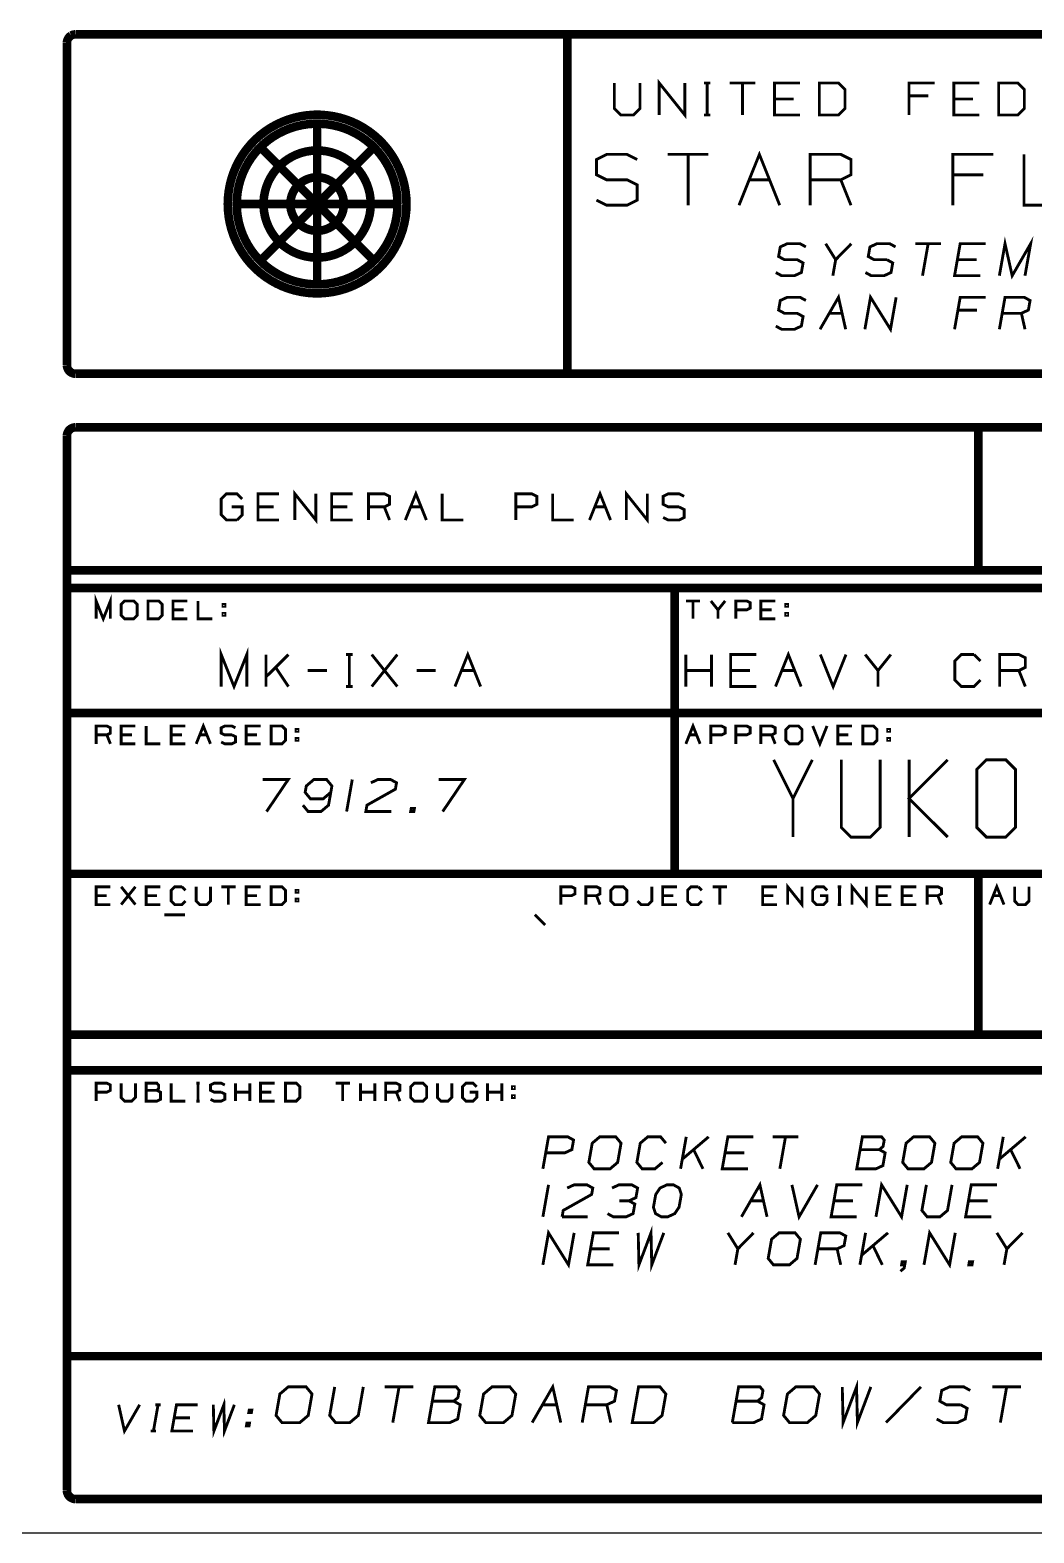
# Model space of a CAD drawing. Extents: x 0.8 to 42.3, y -0.1 to 32.5.
# Drawn here: x 33.92 to 38.38, y -0.08 to 6.6 of the extents above; entities that cross this region are included whole.
import ezdxf

# ---------------------------------------------------------------- set-up
doc = ezdxf.new("R2010")
doc.units = 0
doc.layers.get('0').update_dxf_attribs({"linetype": 'CONTINUOUS'})
for name, color, linetype in [('AELBLOCK', 7, 'CONTINUOUS'), ('FORMAT', 7, 'CONTINUOUS'), ('SHEET', 7, 'CONTINUOUS')]:
    doc.layers.add(name, color=color, linetype=linetype)

# ---------------------------------------------------------------- blocks, each defined once
blk = doc.blocks.new('TREKBLK')
at = {"layer": 'FORMAT'}
for points, const_width in [([(30.6575, 3.02299), (30.65536, 3.02149), (30.6535, 3.01964), (30.652, 3.0175), (30.6509, 3.01513), (30.65022, 3.0126), (30.64998, 3.01)], 0.015), ([(30.6575, 3.02299), (30.65986, 3.02409), (30.66238, 3.02477), (30.66498, 3.025)], 0.015), ([(33.82248, 3.025), (30.665, 3.025)], 0.015), ([(33.82248, 3.025), (30.665, 3.025)], 0.015), ([(31.525, 2.43125), (31.525, 3.025)], 0.015), ([(30.65, 2.44625), (30.65, 3.01)], 0.015), ([(30.65, 2.44625), (30.65, 3.01)], 0.015), ([(31.68564, 2.88399), (31.68564, 2.93999), (31.73044, 2.88399), (31.73044, 2.93999)], 0.005), ([(31.65204, 2.93999), (31.65204, 2.89519), (31.64084, 2.88399), (31.61844, 2.88399), (31.60724, 2.89519), (31.60724, 2.93999)], 0.005), ([(31.76404, 2.93999), (31.77524, 2.93999)], 0.005), ([(31.76964, 2.88399), (31.76964, 2.93999)], 0.005), ([(31.80884, 2.93999), (31.85364, 2.93999)], 0.005), ([(31.83124, 2.93999), (31.83124, 2.88399)], 0.005), ([(31.93204, 2.93999), (31.88724, 2.93999), (31.88724, 2.88399), (31.93204, 2.88399)], 0.005), ([(31.96564, 2.88399), (31.96564, 2.93999), (31.99924, 2.93999), (32.01044, 2.92879), (32.01044, 2.89519), (31.99924, 2.88399), (31.96564, 2.88399)], 0.005), ([(32.12244, 2.88399), (32.12244, 2.93999), (32.16724, 2.93999)], 0.005), ([(32.15604, 2.91759), (32.12244, 2.91759)], 0.005), ([(32.24564, 2.93999), (32.20084, 2.93999), (32.20084, 2.88399), (32.24564, 2.88399)], 0.005), ([(32.27924, 2.88399), (32.27924, 2.93999), (32.31284, 2.93999), (32.32404, 2.92879), (32.32404, 2.89519), (32.31284, 2.88399), (32.27924, 2.88399)], 0.005), ([(31.92084, 2.91199), (31.88724, 2.91199)], 0.005), ([(32.23444, 2.91199), (32.20084, 2.91199)], 0.005), ([(31.24374, 2.72812), (31.24332, 2.73953), (31.24208, 2.75087), (31.24002, 2.7621), (31.23712, 2.77314), (31.23344, 2.78394), (31.22896, 2.79444), (31.22374, 2.80459), (31.2178, 2.81434), (31.21116, 2.82362), (31.20386, 2.83239), (31.19594, 2.84061), (31.18744, 2.84822), (31.17842, 2.8552), (31.16888, 2.8615), (31.15894, 2.86708), (31.1486, 2.87193), (31.13794, 2.876), (31.12702, 2.87929), (31.11586, 2.88177), (31.10458, 2.88343), (31.0932, 2.88427), (31.0818, 2.88427), (31.0704, 2.88343), (31.05912, 2.88177), (31.04798, 2.87929), (31.03704, 2.876), (31.02638, 2.87192), (31.01604, 2.86708), (31.0061, 2.86149), (30.99658, 2.8552), (30.98754, 2.84822), (30.97904, 2.84061), (30.97112, 2.83239), (30.96382, 2.82362), (30.95718, 2.81433), (30.95124, 2.80459), (30.94602, 2.79444), (30.94154, 2.78394), (30.93788, 2.77314), (30.93498, 2.7621), (30.93292, 2.75087), (30.93166, 2.73953), (30.93124, 2.72812), (30.93166, 2.71672), (30.93292, 2.70537), (30.93498, 2.69415), (30.93788, 2.68311), (30.94154, 2.67231), (30.94602, 2.6618), (30.95124, 2.65165), (30.95718, 2.64191), (30.96382, 2.63263), (30.97112, 2.62386), (30.97904, 2.61564), (30.98754, 2.60802), (30.99658, 2.60105), (31.0061, 2.59475), (31.01604, 2.58917), (31.02638, 2.58432), (31.03704, 2.58025), (31.04798, 2.57696), (31.05912, 2.57448), (31.0704, 2.57281), (31.08178, 2.57198), (31.0932, 2.57198), (31.10458, 2.57281), (31.11586, 2.57448), (31.127, 2.57696), (31.13794, 2.58025), (31.1486, 2.58432), (31.15892, 2.58917), (31.16888, 2.59475), (31.1784, 2.60105), (31.18742, 2.60803), (31.19594, 2.61564), (31.20386, 2.62386), (31.21116, 2.63263), (31.2178, 2.64191), (31.22374, 2.65165), (31.22896, 2.6618), (31.23342, 2.67231), (31.23712, 2.68311), (31.24, 2.69415), (31.24208, 2.70537), (31.24332, 2.71672), (31.24374, 2.72812)], 0.015), ([(31.22812, 2.72812), (31.2277, 2.73889), (31.22646, 2.74959), (31.22442, 2.76016), (31.22156, 2.77055), (31.21792, 2.78069), (31.21352, 2.79052), (31.20836, 2.79998), (31.20252, 2.80903), (31.19598, 2.81759), (31.18882, 2.82564), (31.18106, 2.83311), (31.17274, 2.83996), (31.16394, 2.84616), (31.15466, 2.85166), (31.145, 2.85644), (31.13504, 2.86047), (31.12476, 2.86372), (31.11426, 2.86617), (31.10362, 2.86782), (31.09288, 2.86864), (31.08212, 2.86864), (31.07138, 2.86782), (31.06072, 2.86617), (31.05022, 2.86372), (31.03996, 2.86047), (31.02998, 2.85644), (31.02032, 2.85166), (31.01106, 2.84616), (31.00224, 2.83996), (30.99394, 2.83311), (30.98616, 2.82563), (30.979, 2.81759), (30.97248, 2.80902), (30.96662, 2.79998), (30.96148, 2.79052), (30.95706, 2.78069), (30.95342, 2.77055), (30.95056, 2.76016), (30.94852, 2.74959), (30.94728, 2.73889), (30.94688, 2.72812), (30.94728, 2.71736), (30.94852, 2.70666), (30.95056, 2.69608), (30.95342, 2.68569), (30.95706, 2.67556), (30.96148, 2.66573), (30.96662, 2.65626), (30.97248, 2.64722), (30.979, 2.63865), (30.98616, 2.63061), (30.99394, 2.62314), (31.00224, 2.61629), (31.01106, 2.61009), (31.02032, 2.60459), (31.02998, 2.59981), (31.03996, 2.59578), (31.05022, 2.59253), (31.06072, 2.59007), (31.07138, 2.58843), (31.0821, 2.58761), (31.09286, 2.58761), (31.10362, 2.58843), (31.11426, 2.59007), (31.12474, 2.59253), (31.13502, 2.59578), (31.145, 2.59981), (31.15466, 2.60459), (31.16394, 2.61009), (31.17274, 2.61629), (31.18106, 2.62314), (31.18882, 2.63061), (31.19598, 2.63865), (31.2025, 2.64722), (31.20836, 2.65626), (31.2135, 2.66573), (31.21792, 2.67556), (31.22156, 2.68569), (31.22442, 2.69608), (31.22646, 2.70666), (31.2277, 2.71736), (31.2281, 2.72812)], 0.015), ([(31.0875, 2.86875), (31.0875, 2.5875)], 0.015), ([(31.76404, 2.88399), (31.77524, 2.88399)], 0.005), ([(31.18692, 2.62869), (30.98806, 2.82756)], 0.015), ([(31.18692, 2.82756), (30.98806, 2.62869)], 0.015), ([(31.18124, 2.72812), (31.18084, 2.7369), (31.1796, 2.7456), (31.17756, 2.75415), (31.17472, 2.76247), (31.17112, 2.77049), (31.16678, 2.77813), (31.16176, 2.78534), (31.15608, 2.79204), (31.14978, 2.79818), (31.14294, 2.80371), (31.13562, 2.80857), (31.12788, 2.81272), (31.11978, 2.81613), (31.1114, 2.81877), (31.1028, 2.82061), (31.09408, 2.82164), (31.08528, 2.82185), (31.07652, 2.82123), (31.06786, 2.81979), (31.05936, 2.81755), (31.0511, 2.81452), (31.04318, 2.81074), (31.03564, 2.80622), (31.02856, 2.80102), (31.02198, 2.79519), (31.016, 2.78876), (31.01062, 2.78179), (31.00594, 2.77436), (31.00198, 2.76652), (30.99876, 2.75834), (30.99632, 2.7499), (30.99466, 2.74127), (30.99384, 2.73252), (30.99384, 2.72373), (30.99466, 2.71498), (30.99632, 2.70634), (30.99876, 2.6979), (31.00198, 2.68972), (31.00594, 2.68188), (31.01062, 2.67445), (31.016, 2.66749), (31.02198, 2.66106), (31.02856, 2.65522), (31.03564, 2.65002), (31.04318, 2.64551), (31.0511, 2.64172), (31.05936, 2.6387), (31.06786, 2.63645), (31.07652, 2.63502), (31.08528, 2.6344), (31.09408, 2.63461), (31.1028, 2.63564), (31.1114, 2.63748), (31.11978, 2.64011), (31.12788, 2.64352), (31.13562, 2.64768), (31.14294, 2.65254), (31.14978, 2.65806), (31.15608, 2.6642), (31.16174, 2.67091), (31.16678, 2.67811), (31.17112, 2.68576), (31.17472, 2.69378), (31.17756, 2.70209), (31.17958, 2.71064), (31.18082, 2.71934), (31.18124, 2.72812)], 0.015), ([(31.6472, 2.80608), (31.62938, 2.81499), (31.59378, 2.81499), (31.576, 2.80608), (31.576, 2.77938), (31.59378, 2.77048), (31.62938, 2.77048), (31.6472, 2.76159), (31.6472, 2.73489), (31.62938, 2.72599), (31.59378, 2.72599), (31.576, 2.73489)], 0.005), ([(31.70058, 2.81499), (31.77178, 2.81499)], 0.005), ([(31.73618, 2.72599), (31.73618, 2.81499)], 0.005), ([(31.82518, 2.72599), (31.86078, 2.81499), (31.89638, 2.72599)], 0.005), ([(31.94978, 2.77048), (32.00318, 2.77048), (32.02098, 2.77938), (32.02098, 2.80608), (32.00318, 2.81499), (31.94978, 2.81499), (31.94978, 2.72599)], 0.005), ([(32.19898, 2.72599), (32.19898, 2.81499), (32.2702, 2.81499)], 0.005), ([(32.32358, 2.81499), (32.32358, 2.72599), (32.39478, 2.72599)], 0.005), ([(31.13438, 2.72812), (31.13394, 2.73437), (31.1327, 2.74051), (31.13066, 2.74642), (31.12782, 2.75201), (31.12428, 2.75717), (31.12008, 2.76182), (31.1153, 2.76586), (31.11002, 2.76923), (31.10434, 2.77186), (31.09836, 2.77372), (31.09218, 2.77476), (31.08592, 2.77497), (31.0797, 2.77434), (31.0736, 2.77289), (31.06776, 2.77064), (31.06228, 2.76763), (31.05722, 2.76392), (31.05272, 2.75957), (31.04884, 2.75465), (31.04566, 2.74926), (31.0432, 2.7435), (31.04156, 2.73746), (31.04072, 2.73125), (31.04072, 2.72499), (31.04156, 2.71879), (31.0432, 2.71275), (31.04566, 2.70698), (31.04884, 2.70159), (31.05272, 2.69668), (31.05722, 2.69233), (31.06228, 2.68861), (31.06776, 2.6856), (31.0736, 2.68335), (31.0797, 2.6819), (31.08592, 2.68127), (31.09218, 2.68148), (31.09836, 2.68252), (31.10434, 2.68438), (31.11002, 2.68702), (31.1153, 2.69038), (31.12008, 2.69443), (31.12428, 2.69907), (31.12782, 2.70423), (31.13066, 2.70982), (31.1327, 2.71574), (31.13394, 2.72187), (31.13436, 2.72812)], 0.015), ([(31.8786, 2.77048), (31.843, 2.77048)], 0.005), ([(32.00318, 2.77048), (32.02098, 2.72599)], 0.005), ([(32.25238, 2.77938), (32.19898, 2.77938)], 0.005), ([(31.22812, 2.72812), (30.94688, 2.72812)], 0.015), ([(31.94218, 2.65314), (31.93196, 2.65874), (31.90956, 2.65874), (31.89738, 2.65314), (31.89442, 2.63634), (31.90462, 2.63074), (31.92702, 2.63074), (31.93724, 2.62514), (31.93428, 2.60834), (31.9221, 2.60274), (31.8997, 2.60274), (31.88948, 2.60834)], 0.005), ([(31.97676, 2.65874), (31.99422, 2.63074), (32.02156, 2.65874)], 0.005), ([(32.08382, 2.63074), (32.06142, 2.63074), (32.05122, 2.63634), (32.05418, 2.65314), (32.06636, 2.65874), (32.08876, 2.65874), (32.09898, 2.65314)], 0.005), ([(32.13356, 2.65874), (32.17836, 2.65874)], 0.005), ([(32.1461, 2.60274), (32.15596, 2.65874)], 0.005), ([(32.25676, 2.65874), (32.21196, 2.65874), (32.2021, 2.60274), (32.2469, 2.60274)], 0.005), ([(32.2805, 2.60274), (32.29036, 2.65874), (32.3029, 2.60274), (32.33516, 2.65874), (32.3253, 2.60274)], 0.005), ([(31.99422, 2.63074), (31.9893, 2.60274)], 0.005), ([(32.08382, 2.63074), (32.09402, 2.62514), (32.09106, 2.60834), (32.0789, 2.60274), (32.0565, 2.60274), (32.04626, 2.60834)], 0.005), ([(32.24062, 2.63074), (32.20702, 2.63074)], 0.005), ([(31.94218, 2.55939), (31.93196, 2.56499), (31.90956, 2.56499), (31.89738, 2.55939), (31.89442, 2.54259), (31.90462, 2.53699), (31.92702, 2.53699), (31.93724, 2.53139), (31.93428, 2.51459), (31.9221, 2.50899), (31.8997, 2.50899), (31.88948, 2.51459)], 0.005), ([(31.9669, 2.50899), (31.99916, 2.56499), (32.0117, 2.50899)], 0.005), ([(32.0453, 2.50899), (32.05516, 2.56499), (32.0901, 2.50899), (32.09996, 2.56499)], 0.005), ([(32.2021, 2.50899), (32.21196, 2.56499), (32.25676, 2.56499)], 0.005), ([(32.28542, 2.53699), (32.31902, 2.53699), (32.33122, 2.54259), (32.33418, 2.55939), (32.32396, 2.56499), (32.29036, 2.56499), (32.2805, 2.50899)], 0.005), ([(32.00542, 2.53699), (31.98302, 2.53699)], 0.005), ([(32.24162, 2.54259), (32.20802, 2.54259)], 0.005), ([(32.3253, 2.50899), (32.31902, 2.53699)], 0.005), ([(30.64998, 2.44625), (30.65022, 2.44364), (30.6509, 2.44112), (30.652, 2.43875), (30.6535, 2.43661), (30.65536, 2.43476), (30.6575, 2.43326), (30.65986, 2.43215), (30.66238, 2.43148), (30.66498, 2.43125)], 0.015), ([(31.525, 2.43125), (30.665, 2.43125)], 0.015), ([(31.525, 2.43125), (33.82248, 2.43125)], 0.015), ([(30.64998, 2.3225), (30.65022, 2.3251), (30.6509, 2.32763), (30.652, 2.33), (30.6535, 2.33214), (30.65536, 2.33399), (30.6575, 2.33549), (30.65986, 2.33659), (30.66238, 2.33727), (30.66498, 2.3375)], 0.015), ([(33.82248, 2.3375), (30.665, 2.3375)], 0.015), ([(33.82248, 2.3375), (30.665, 2.3375)], 0.015), ([(32.24374, 2.0875), (32.24374, 2.3375)], 0.015), ([(32.24374, 2.0875), (32.24374, 2.3375)], 0.015), ([(30.65, 2.3225), (30.65, 0.4775)], 0.015), ([(30.65, 2.3225), (30.65, 0.4775)], 0.015), ([(30.94734, 2.17524), (30.92894, 2.17524), (30.91976, 2.18443), (30.91976, 2.21204), (30.92894, 2.22124), (30.94734, 2.22124), (30.95654, 2.21204)], 0.005), ([(31.02096, 2.17524), (30.98416, 2.17524), (30.98416, 2.22124), (31.02096, 2.22124)], 0.005), ([(31.04856, 2.17524), (31.04856, 2.22124), (31.08534, 2.17524), (31.08534, 2.22124)], 0.005), ([(31.14976, 2.22124), (31.11296, 2.22124), (31.11296, 2.17524), (31.14976, 2.17524)], 0.005), ([(31.17736, 2.19824), (31.20494, 2.19824), (31.21414, 2.20284), (31.21414, 2.21664), (31.20494, 2.22124), (31.17736, 2.22124), (31.17736, 2.17524)], 0.005), ([(31.24174, 2.17524), (31.26016, 2.22124), (31.27856, 2.17524)], 0.005), ([(31.30616, 2.22124), (31.30616, 2.17524), (31.34294, 2.17524)], 0.005), ([(31.43496, 2.17524), (31.43496, 2.22124), (31.46254, 2.22124), (31.47174, 2.21664), (31.47174, 2.20284), (31.46254, 2.19824), (31.43496, 2.19824)], 0.005), ([(31.49934, 2.22124), (31.49934, 2.17524), (31.53616, 2.17524)], 0.005), ([(31.56376, 2.17524), (31.58216, 2.22124), (31.60054, 2.17524)], 0.005), ([(31.62814, 2.17524), (31.62814, 2.22124), (31.66496, 2.17524), (31.66496, 2.22124)], 0.005), ([(31.72014, 2.19824), (31.70176, 2.19824), (31.69256, 2.20284), (31.69256, 2.21664), (31.70176, 2.22124), (31.72014, 2.22124), (31.72934, 2.21664)], 0.005), ([(30.93814, 2.19824), (30.95654, 2.19824), (30.95654, 2.18443), (30.94734, 2.17524)], 0.005), ([(31.01176, 2.19824), (30.98416, 2.19824)], 0.005), ([(31.14056, 2.19824), (31.11296, 2.19824)], 0.005), ([(31.20494, 2.19824), (31.21414, 2.17524)], 0.005), ([(31.26936, 2.19824), (31.25096, 2.19824)], 0.005), ([(31.59134, 2.19824), (31.57296, 2.19824)], 0.005), ([(31.72014, 2.19824), (31.72934, 2.19363), (31.72934, 2.17984), (31.72014, 2.17524), (31.70176, 2.17524), (31.69256, 2.17984)], 0.005), ([(30.65, 2.0875), (33.8375, 2.0875)], 0.015), ([(33.8375, 2.05625), (30.65, 2.05625)], 0.015), ([(33.8375, 2.05625), (30.65, 2.05625)], 0.015), ([(31.7125, 2.05625), (31.7125, 1.55625)], 0.015), ([(31.7125, 2.05625), (31.7125, 1.55625)], 0.015), ([(30.726, 2.00249), (30.726, 2.03374), (30.7135, 2.00249), (30.701, 2.03374), (30.701, 2.00249)], 0.005), ([(30.751, 2.00249), (30.74476, 2.00874), (30.74476, 2.02749), (30.751, 2.03374), (30.76662, 2.03374), (30.77288, 2.02749), (30.77288, 2.00874), (30.76662, 2.00249), (30.751, 2.00249)], 0.005), ([(30.79164, 2.00249), (30.79164, 2.03374), (30.81036, 2.03374), (30.81662, 2.02749), (30.81662, 2.00874), (30.81036, 2.00249), (30.79164, 2.00249)], 0.005), ([(30.86038, 2.00249), (30.83538, 2.00249), (30.83538, 2.03374), (30.86038, 2.03374)], 0.005), ([(30.87912, 2.03374), (30.87912, 2.00249), (30.90412, 2.00249)], 0.005), ([(30.92288, 2.02436), (30.92288, 2.02749), (30.926, 2.02749), (30.926, 2.02436), (30.92288, 2.02436)], 0.005), ([(31.73224, 2.03374), (31.75724, 2.03374)], 0.005), ([(31.74474, 2.03374), (31.74474, 2.00249)], 0.005), ([(31.776, 2.03374), (31.78848, 2.01811), (31.80098, 2.03374)], 0.005), ([(31.81974, 2.00249), (31.81974, 2.03374), (31.8385, 2.03374), (31.84474, 2.03061), (31.84474, 2.02124), (31.8385, 2.01811), (31.81974, 2.01811)], 0.005), ([(31.88848, 2.00249), (31.86348, 2.00249), (31.86348, 2.03374), (31.88848, 2.03374)], 0.005), ([(31.90724, 2.02436), (31.90724, 2.02749), (31.91036, 2.02749), (31.91036, 2.02436), (31.90724, 2.02436)], 0.005), ([(30.85414, 2.01811), (30.83538, 2.01811)], 0.005), ([(30.92288, 2.00874), (30.92288, 2.01186), (30.926, 2.01186), (30.926, 2.00874), (30.92288, 2.00874)], 0.005), ([(31.78848, 2.01811), (31.78848, 2.00249)], 0.005), ([(31.88224, 2.01811), (31.86348, 2.01811)], 0.005), ([(31.90724, 2.00874), (31.90724, 2.01186), (31.91036, 2.01186), (31.91036, 2.00874), (31.90724, 2.00874)], 0.005), ([(30.96456, 1.88399), (30.96456, 1.93999), (30.94216, 1.88399), (30.91976, 1.93999), (30.91976, 1.88399)], 0.005), ([(31.32856, 1.88399), (31.35096, 1.93999), (31.37336, 1.88399)], 0.005), ([(31.88904, 1.88399), (31.91144, 1.93999), (31.93384, 1.88399)], 0.005), ([(30.99816, 1.88399), (30.99816, 1.93999)], 0.005), ([(31.03736, 1.93999), (30.99816, 1.90079)], 0.005), ([(31.01496, 1.91759), (31.03736, 1.88399)], 0.005), ([(31.13816, 1.93999), (31.14936, 1.93999)], 0.005), ([(31.14376, 1.88399), (31.14376, 1.93999)], 0.005), ([(31.18296, 1.88399), (31.22776, 1.93999)], 0.005), ([(31.18296, 1.93999), (31.22776, 1.88399)], 0.005), ([(31.73224, 1.88399), (31.73224, 1.93999)], 0.005), ([(31.77704, 1.93999), (31.77704, 1.88399)], 0.005), ([(31.85544, 1.88399), (31.81064, 1.88399), (31.81064, 1.93999), (31.85544, 1.93999)], 0.005), ([(31.96744, 1.93999), (31.98984, 1.88399), (32.01224, 1.93999)], 0.005), ([(32.04584, 1.93999), (32.06824, 1.91199), (32.09064, 1.93999)], 0.005), ([(32.23624, 1.93999), (32.21384, 1.93999), (32.20264, 1.92879), (32.20264, 1.89519), (32.21384, 1.88399), (32.23624, 1.88399), (32.24744, 1.89519)], 0.005), ([(32.24744, 1.92879), (32.23624, 1.93999)], 0.005), ([(32.28104, 1.91199), (32.31464, 1.91199), (32.32584, 1.91759), (32.32584, 1.93439), (32.31464, 1.93999), (32.28104, 1.93999), (32.28104, 1.88399)], 0.005), ([(31.07096, 1.91199), (31.10456, 1.91199)], 0.005), ([(31.26136, 1.91199), (31.29496, 1.91199)], 0.005), ([(31.36216, 1.91199), (31.33976, 1.91199)], 0.005), ([(31.73224, 1.91199), (31.77704, 1.91199)], 0.005), ([(31.84424, 1.91199), (31.81064, 1.91199)], 0.005), ([(31.92264, 1.91199), (31.90024, 1.91199)], 0.005), ([(32.06824, 1.91199), (32.06824, 1.88399)], 0.005), ([(32.31464, 1.91199), (32.32584, 1.88399)], 0.005), ([(31.13816, 1.88399), (31.14936, 1.88399)], 0.005), ([(30.65, 1.8375), (33.8375, 1.8375)], 0.015), ([(30.65, 1.8375), (33.8375, 1.8375)], 0.015), ([(30.701, 1.78374), (30.701, 1.81499), (30.71974, 1.81499), (30.726, 1.81186), (30.726, 1.80249), (30.71974, 1.79936), (30.701, 1.79936)], 0.005), ([(30.76974, 1.78374), (30.74476, 1.78374), (30.74476, 1.81499), (30.76974, 1.81499)], 0.005), ([(30.7885, 1.81499), (30.7885, 1.78374), (30.8135, 1.78374)], 0.005), ([(30.85724, 1.78374), (30.83224, 1.78374), (30.83224, 1.81499), (30.85724, 1.81499)], 0.005), ([(30.876, 1.78374), (30.8885, 1.81499), (30.901, 1.78374)], 0.005), ([(30.9385, 1.79936), (30.926, 1.79936), (30.91974, 1.80249), (30.91974, 1.81186), (30.926, 1.81499), (30.9385, 1.81499), (30.94476, 1.81186)], 0.005), ([(30.9885, 1.78374), (30.9635, 1.78374), (30.9635, 1.81499), (30.9885, 1.81499)], 0.005), ([(31.00726, 1.78374), (31.00726, 1.81499), (31.026, 1.81499), (31.03224, 1.80874), (31.03224, 1.78999), (31.026, 1.78374), (31.00726, 1.78374)], 0.005), ([(31.73224, 1.78374), (31.74474, 1.81499), (31.75724, 1.78374)], 0.005), ([(31.776, 1.79936), (31.79472, 1.79936), (31.80098, 1.80249), (31.80098, 1.81186), (31.79472, 1.81499), (31.776, 1.81499), (31.776, 1.78374)], 0.005), ([(31.81974, 1.78374), (31.81974, 1.81499), (31.8385, 1.81499), (31.84474, 1.81186), (31.84474, 1.80249), (31.8385, 1.79936), (31.81974, 1.79936)], 0.005), ([(31.86348, 1.79936), (31.88224, 1.79936), (31.88848, 1.80249), (31.88848, 1.81186), (31.88224, 1.81499), (31.86348, 1.81499), (31.86348, 1.78374)], 0.005), ([(31.91348, 1.78374), (31.90724, 1.78999), (31.90724, 1.80874), (31.91348, 1.81499), (31.92912, 1.81499), (31.93536, 1.80874), (31.93536, 1.78999), (31.92912, 1.78374), (31.91348, 1.78374)], 0.005), ([(31.9541, 1.81499), (31.9666, 1.78374), (31.97912, 1.81499)], 0.005), ([(32.02286, 1.81499), (31.99786, 1.81499), (31.99786, 1.78374), (32.02286, 1.78374)], 0.005), ([(32.04162, 1.78374), (32.04162, 1.81499), (32.06036, 1.81499), (32.0666, 1.80874), (32.0666, 1.78999), (32.06036, 1.78374), (32.04162, 1.78374)], 0.005), ([(30.71974, 1.79936), (30.726, 1.78374)], 0.005), ([(30.7635, 1.79936), (30.74476, 1.79936)], 0.005), ([(30.851, 1.79936), (30.83224, 1.79936)], 0.005), ([(30.89474, 1.79936), (30.88226, 1.79936)], 0.005), ([(30.9385, 1.79936), (30.94476, 1.79624), (30.94476, 1.78686), (30.9385, 1.78374), (30.926, 1.78374), (30.91974, 1.78686)], 0.005), ([(30.98224, 1.79936), (30.9635, 1.79936)], 0.005), ([(31.051, 1.80561), (31.051, 1.80874), (31.05412, 1.80874), (31.05412, 1.80561), (31.051, 1.80561)], 0.005), ([(31.051, 1.78999), (31.051, 1.79311), (31.05412, 1.79311), (31.05412, 1.78999), (31.051, 1.78999)], 0.005), ([(31.75098, 1.79936), (31.73848, 1.79936)], 0.005), ([(31.88224, 1.79936), (31.88848, 1.78374)], 0.005), ([(32.0166, 1.79936), (31.99786, 1.79936)], 0.005), ([(32.08536, 1.80561), (32.08536, 1.80874), (32.0885, 1.80874), (32.0885, 1.80561), (32.08536, 1.80561)], 0.005), ([(32.08536, 1.78999), (32.08536, 1.79311), (32.0885, 1.79311), (32.0885, 1.78999), (32.08536, 1.78999)], 0.005), ([(31.88588, 1.75582), (31.9197, 1.68818), (31.95352, 1.75582)], 0.005), ([(32.00424, 1.75582), (32.00424, 1.63745), (32.02116, 1.62054), (32.05498, 1.62054), (32.07188, 1.63745), (32.07188, 1.75582)], 0.005), ([(32.19026, 1.75582), (32.12262, 1.68818), (32.19026, 1.62054)], 0.005), ([(32.12262, 1.75582), (32.12262, 1.62054)], 0.005), ([(32.2748, 1.75582), (32.29172, 1.75582), (32.30862, 1.73891), (32.30862, 1.63745), (32.29172, 1.62054), (32.2579, 1.62054), (32.24098, 1.63745), (32.24098, 1.73891), (32.2579, 1.75582), (32.2748, 1.75582)], 0.005), ([(30.99212, 1.72124), (31.03692, 1.72124), (30.99904, 1.66524)], 0.005), ([(31.06262, 1.67644), (31.07184, 1.66524), (31.09424, 1.66524), (31.10742, 1.67644), (31.11334, 1.71004), (31.10412, 1.72124), (31.08172, 1.72124), (31.06854, 1.71004), (31.06656, 1.69884), (31.07578, 1.68764), (31.09818, 1.68764), (31.11136, 1.69884)], 0.005), ([(31.13904, 1.66524), (31.14892, 1.72124)], 0.005), ([(31.18152, 1.71564), (31.19372, 1.72124), (31.21612, 1.72124), (31.22632, 1.71564), (31.22436, 1.70444), (31.17462, 1.67644), (31.17264, 1.66524), (31.21744, 1.66524)], 0.005), ([(31.30704, 1.66524), (31.34492, 1.72124), (31.30012, 1.72124)], 0.005), ([(31.9197, 1.68818), (31.9197, 1.62054)], 0.005), ([(31.25104, 1.66524), (31.25202, 1.67084), (31.25762, 1.67084), (31.25664, 1.66524), (31.25104, 1.66524)], 0.005), ([(33.8375, 1.55625), (30.65, 1.55625)], 0.015), ([(33.8375, 1.55625), (30.65, 1.55625)], 0.015), ([(32.24374, 1.55625), (32.24374, 1.275)], 0.015), ([(32.24374, 1.55625), (32.24374, 1.275)], 0.015), ([(30.726, 1.50249), (30.701, 1.50249), (30.701, 1.53374), (30.726, 1.53374)], 0.005), ([(30.74476, 1.50249), (30.76974, 1.53374)], 0.005), ([(30.74476, 1.53374), (30.76974, 1.50249)], 0.005), ([(30.8135, 1.50249), (30.7885, 1.50249), (30.7885, 1.53374), (30.8135, 1.53374)], 0.005), ([(30.851, 1.53374), (30.8385, 1.53374), (30.83224, 1.52749), (30.83224, 1.50874), (30.8385, 1.50249), (30.851, 1.50249), (30.85724, 1.50874)], 0.005), ([(30.85724, 1.52749), (30.851, 1.53374)], 0.005), ([(30.876, 1.53374), (30.876, 1.50874), (30.88226, 1.50249), (30.89474, 1.50249), (30.901, 1.50874), (30.901, 1.53374)], 0.005), ([(30.91974, 1.53374), (30.94476, 1.53374)], 0.005), ([(30.93226, 1.53374), (30.93226, 1.50249)], 0.005), ([(30.9885, 1.53374), (30.9635, 1.53374), (30.9635, 1.50249), (30.9885, 1.50249)], 0.005), ([(31.00726, 1.50249), (31.00726, 1.53374), (31.026, 1.53374), (31.03224, 1.52749), (31.03224, 1.50874), (31.026, 1.50249), (31.00726, 1.50249)], 0.005), ([(31.051, 1.52436), (31.051, 1.52749), (31.05412, 1.52749), (31.05412, 1.52436), (31.051, 1.52436)], 0.005), ([(31.5135, 1.50249), (31.5135, 1.53374), (31.53224, 1.53374), (31.53848, 1.53061), (31.53848, 1.52124), (31.53224, 1.51811), (31.5135, 1.51811)], 0.005), ([(31.55724, 1.51811), (31.57598, 1.51811), (31.58224, 1.52124), (31.58224, 1.53061), (31.57598, 1.53374), (31.55724, 1.53374), (31.55724, 1.50249)], 0.005), ([(31.60722, 1.50249), (31.60098, 1.50874), (31.60098, 1.52749), (31.60722, 1.53374), (31.62286, 1.53374), (31.6291, 1.52749), (31.6291, 1.50874), (31.62286, 1.50249), (31.60722, 1.50249)], 0.005), ([(31.64786, 1.50874), (31.6541, 1.50249), (31.66662, 1.50249), (31.67286, 1.50874), (31.67286, 1.53374)], 0.005), ([(31.7166, 1.53374), (31.6916, 1.53374), (31.6916, 1.50249), (31.7166, 1.50249)], 0.005), ([(31.7541, 1.53374), (31.74162, 1.53374), (31.73536, 1.52749), (31.73536, 1.50874), (31.74162, 1.50249), (31.7541, 1.50249), (31.76036, 1.50874)], 0.005), ([(31.76036, 1.52749), (31.7541, 1.53374)], 0.005), ([(31.7791, 1.53374), (31.80412, 1.53374)], 0.005), ([(31.79162, 1.53374), (31.79162, 1.50249)], 0.005), ([(31.8916, 1.53374), (31.86662, 1.53374), (31.86662, 1.50249), (31.8916, 1.50249)], 0.005), ([(31.91036, 1.50249), (31.91036, 1.53374), (31.93536, 1.50249), (31.93536, 1.53374)], 0.005), ([(31.97912, 1.52749), (31.97286, 1.53374), (31.96036, 1.53374), (31.9541, 1.52749), (31.9541, 1.50874), (31.96036, 1.50249), (31.97286, 1.50249), (31.97912, 1.50874), (31.97912, 1.51811), (31.9666, 1.51811)], 0.005), ([(31.99786, 1.53374), (32.0041, 1.53374)], 0.005), ([(32.00098, 1.50249), (32.00098, 1.53374)], 0.005), ([(32.02286, 1.50249), (32.02286, 1.53374), (32.04786, 1.50249), (32.04786, 1.53374)], 0.005), ([(32.0916, 1.53374), (32.0666, 1.53374), (32.0666, 1.50249), (32.0916, 1.50249)], 0.005), ([(32.13536, 1.50249), (32.11036, 1.50249), (32.11036, 1.53374), (32.13536, 1.53374)], 0.005), ([(32.1541, 1.51811), (32.17286, 1.51811), (32.17912, 1.52124), (32.17912, 1.53061), (32.17286, 1.53374), (32.1541, 1.53374), (32.1541, 1.50249)], 0.005), ([(32.28848, 1.50249), (32.276, 1.53374), (32.2635, 1.50249)], 0.005), ([(32.30724, 1.53374), (32.30724, 1.50874), (32.31348, 1.50249), (32.32598, 1.50249), (32.33224, 1.50874), (32.33224, 1.53374)], 0.005), ([(30.71974, 1.51811), (30.701, 1.51811)], 0.005), ([(30.80726, 1.51811), (30.7885, 1.51811)], 0.005), ([(30.98224, 1.51811), (30.9635, 1.51811)], 0.005), ([(31.051, 1.50874), (31.051, 1.51186), (31.05412, 1.51186), (31.05412, 1.50874), (31.051, 1.50874)], 0.005), ([(31.57598, 1.51811), (31.58224, 1.50249)], 0.005), ([(31.71036, 1.51811), (31.6916, 1.51811)], 0.005), ([(31.88536, 1.51811), (31.86662, 1.51811)], 0.005), ([(31.99786, 1.50249), (32.0041, 1.50249)], 0.005), ([(32.08536, 1.51811), (32.0666, 1.51811)], 0.005), ([(32.1291, 1.51811), (32.11036, 1.51811)], 0.005), ([(32.17286, 1.51811), (32.17912, 1.50249)], 0.005), ([(32.26974, 1.51811), (32.28224, 1.51811)], 0.005), ([(30.82028, 1.48472), (30.85628, 1.48472)], 0.005), ([(31.48628, 1.46672), (31.46828, 1.48472)], 0.005), ([(30.65, 1.275), (33.8375, 1.275)], 0.015), ([(30.65, 1.275), (33.8375, 1.275)], 0.015), ([(33.8375, 1.2125), (30.65, 1.2125)], 0.015), ([(33.8375, 1.2125), (30.65, 1.2125)], 0.015), ([(30.701, 1.17436), (30.71974, 1.17436), (30.726, 1.17749), (30.726, 1.18686), (30.71974, 1.18999), (30.701, 1.18999), (30.701, 1.15874)], 0.005), ([(30.74476, 1.18999), (30.74476, 1.16499), (30.751, 1.15874), (30.7635, 1.15874), (30.76974, 1.16499), (30.76974, 1.18999)], 0.005), ([(30.7885, 1.17749), (30.80726, 1.17749), (30.81036, 1.18061), (30.81036, 1.18686), (30.80726, 1.18999), (30.7885, 1.18999), (30.7885, 1.15874), (30.80726, 1.15874), (30.8135, 1.16186), (30.8135, 1.17436), (30.80726, 1.17749)], 0.005), ([(30.83224, 1.18999), (30.83224, 1.15874), (30.85724, 1.15874)], 0.005), ([(30.876, 1.18999), (30.88226, 1.18999)], 0.005), ([(30.87912, 1.15874), (30.87912, 1.18999)], 0.005), ([(30.91974, 1.17436), (30.90724, 1.17436), (30.901, 1.17749), (30.901, 1.18686), (30.90724, 1.18999), (30.91974, 1.18999), (30.926, 1.18686)], 0.005), ([(30.94476, 1.15874), (30.94476, 1.18999)], 0.005), ([(30.96974, 1.15874), (30.96974, 1.18999)], 0.005), ([(31.0135, 1.18999), (30.9885, 1.18999), (30.9885, 1.15874), (31.0135, 1.15874)], 0.005), ([(31.03224, 1.15874), (31.03224, 1.18999), (31.051, 1.18999), (31.05726, 1.18374), (31.05726, 1.16499), (31.051, 1.15874), (31.03224, 1.15874)], 0.005), ([(31.11976, 1.18999), (31.14474, 1.18999)], 0.005), ([(31.13226, 1.15874), (31.13226, 1.18999)], 0.005), ([(31.1635, 1.18999), (31.1635, 1.15874)], 0.005), ([(31.1885, 1.15874), (31.1885, 1.18999)], 0.005), ([(31.20724, 1.17436), (31.226, 1.17436), (31.23224, 1.17749), (31.23224, 1.18686), (31.226, 1.18999), (31.20724, 1.18999), (31.20724, 1.15874)], 0.005), ([(31.25726, 1.15874), (31.251, 1.16499), (31.251, 1.18374), (31.25726, 1.18999), (31.27288, 1.18999), (31.27912, 1.18374), (31.27912, 1.16499), (31.27288, 1.15874), (31.25726, 1.15874)], 0.005), ([(31.29788, 1.18999), (31.29788, 1.16499), (31.30412, 1.15874), (31.31662, 1.15874), (31.32288, 1.16499), (31.32288, 1.18999)], 0.005), ([(31.36662, 1.18374), (31.36038, 1.18999), (31.34788, 1.18999), (31.34162, 1.18374), (31.34162, 1.16499), (31.34788, 1.15874), (31.36038, 1.15874), (31.36662, 1.16499), (31.36662, 1.17436), (31.35414, 1.17436)], 0.005), ([(31.38538, 1.15874), (31.38538, 1.18999)], 0.005), ([(31.41038, 1.15874), (31.41038, 1.18999)], 0.005), ([(31.42912, 1.18061), (31.42912, 1.18374), (31.43226, 1.18374), (31.43226, 1.18061), (31.42912, 1.18061)], 0.005), ([(30.876, 1.15874), (30.88226, 1.15874)], 0.005), ([(30.91974, 1.17436), (30.926, 1.17124), (30.926, 1.16186), (30.91974, 1.15874), (30.90724, 1.15874), (30.901, 1.16186)], 0.005), ([(30.94476, 1.17436), (30.96974, 1.17436)], 0.005), ([(31.00726, 1.17436), (30.9885, 1.17436)], 0.005), ([(31.1635, 1.17436), (31.1885, 1.17436)], 0.005), ([(31.226, 1.17436), (31.23224, 1.15874)], 0.005), ([(31.38538, 1.17436), (31.41038, 1.17436)], 0.005), ([(31.42912, 1.16499), (31.42912, 1.16811), (31.43226, 1.16811), (31.43226, 1.16499), (31.42912, 1.16499)], 0.005), ([(31.48718, 1.06824), (31.52078, 1.06824), (31.53296, 1.07384), (31.53592, 1.09064), (31.52572, 1.09624), (31.49212, 1.09624), (31.48224, 1.04024)], 0.005), ([(31.57184, 1.04024), (31.56262, 1.05144), (31.56854, 1.08504), (31.58172, 1.09624), (31.60972, 1.09624), (31.61894, 1.08504), (31.61302, 1.05144), (31.59984, 1.04024), (31.57184, 1.04024)], 0.005), ([(31.69142, 1.05144), (31.67824, 1.04024), (31.65584, 1.04024), (31.64662, 1.05144), (31.65254, 1.08504), (31.66572, 1.09624), (31.68812, 1.09624), (31.69734, 1.08504)], 0.005), ([(31.73292, 1.09624), (31.72304, 1.04024)], 0.005), ([(31.726, 1.05704), (31.77212, 1.09624)], 0.005), ([(31.84064, 1.04024), (31.79584, 1.04024), (31.80572, 1.09624), (31.85052, 1.09624)], 0.005), ([(31.88412, 1.09624), (31.92892, 1.09624)], 0.005), ([(31.89664, 1.04024), (31.90652, 1.09624)], 0.005), ([(32.03696, 1.07384), (32.07056, 1.07384), (32.07716, 1.07944), (32.07912, 1.09064), (32.07452, 1.09624), (32.04092, 1.09624), (32.03104, 1.04024), (32.06464, 1.04024), (32.07682, 1.04584), (32.08076, 1.06824), (32.07056, 1.07384)], 0.005), ([(32.12064, 1.04024), (32.1114, 1.05144), (32.11732, 1.08504), (32.13052, 1.09624), (32.15852, 1.09624), (32.16772, 1.08504), (32.1618, 1.05144), (32.14864, 1.04024), (32.12064, 1.04024)], 0.005), ([(32.20464, 1.04024), (32.1954, 1.05144), (32.20132, 1.08504), (32.21452, 1.09624), (32.24252, 1.09624), (32.25172, 1.08504), (32.2458, 1.05144), (32.23264, 1.04024), (32.20464, 1.04024)], 0.005), ([(32.27744, 1.04024), (32.28732, 1.09624)], 0.005), ([(32.32652, 1.09624), (32.2804, 1.05704)], 0.005), ([(31.74576, 1.07384), (31.76224, 1.04024)], 0.005), ([(31.83438, 1.06824), (31.80078, 1.06824)], 0.005), ([(32.30016, 1.07384), (32.31664, 1.04024)], 0.005), ([(31.49212, 1.01224), (31.48224, 0.95624)], 0.005), ([(31.51584, 0.95624), (31.51782, 0.96744), (31.56756, 0.99544), (31.56952, 1.00664), (31.55932, 1.01224), (31.53692, 1.01224), (31.52472, 1.00664)], 0.005), ([(31.61598, 0.98424), (31.63278, 0.98424), (31.64496, 0.98984), (31.64792, 1.00664), (31.63772, 1.01224), (31.61532, 1.01224), (31.60312, 1.00664)], 0.005), ([(31.67922, 0.96184), (31.6756, 0.97304), (31.67956, 0.99544), (31.68712, 1.00664), (31.69932, 1.01224), (31.71052, 1.01224), (31.72072, 1.00664), (31.72436, 0.99544), (31.7204, 0.97304), (31.71282, 0.96184), (31.70064, 0.95624), (31.68944, 0.95624), (31.67922, 0.96184)], 0.005), ([(31.82944, 0.95624), (31.86172, 1.01224), (31.87424, 0.95624)], 0.005), ([(31.91772, 1.01224), (31.93024, 0.95624), (31.96252, 1.01224)], 0.005), ([(32.04092, 1.01224), (31.99612, 1.01224), (31.98624, 0.95624), (32.03104, 0.95624)], 0.005), ([(32.06464, 0.95624), (32.07452, 1.01224), (32.10944, 0.95624), (32.11932, 1.01224)], 0.005), ([(32.15292, 1.01224), (32.145, 0.96744), (32.15424, 0.95624), (32.17664, 0.95624), (32.1898, 0.96744), (32.19772, 1.01224)], 0.005), ([(32.27612, 1.01224), (32.23132, 1.01224), (32.22144, 0.95624), (32.26624, 0.95624)], 0.005), ([(31.63278, 0.98424), (31.64298, 0.97864), (31.64002, 0.96184), (31.62784, 0.95624), (31.60544, 0.95624), (31.59522, 0.96184)], 0.005), ([(31.86798, 0.98424), (31.84558, 0.98424)], 0.005), ([(32.02478, 0.98424), (31.99118, 0.98424)], 0.005), ([(32.25996, 0.98424), (32.22636, 0.98424)], 0.005), ([(31.51584, 0.95624), (31.56064, 0.95624)], 0.005), ([(31.53692, 0.92824), (31.52704, 0.87224), (31.49212, 0.92824), (31.48224, 0.87224)], 0.005), ([(31.60544, 0.87224), (31.56064, 0.87224), (31.57052, 0.92824), (31.61532, 0.92824)], 0.005), ([(31.64892, 0.92824), (31.65024, 0.87224), (31.67132, 0.92824), (31.67264, 0.87224), (31.69372, 0.92824)], 0.005), ([(31.80572, 0.92824), (31.82318, 0.90024), (31.85052, 0.92824)], 0.005), ([(31.88544, 0.87224), (31.87622, 0.88344), (31.88214, 0.91704), (31.89532, 0.92824), (31.92332, 0.92824), (31.93254, 0.91704), (31.92662, 0.88344), (31.91344, 0.87224), (31.88544, 0.87224)], 0.005), ([(31.95824, 0.87224), (31.96812, 0.92824), (32.00172, 0.92824), (32.01192, 0.92264), (32.00896, 0.90584), (31.99678, 0.90024), (31.96318, 0.90024)], 0.005), ([(32.03664, 0.87224), (32.04652, 0.92824)], 0.005), ([(32.08572, 0.92824), (32.0396, 0.88904)], 0.005), ([(32.14864, 0.87224), (32.15852, 0.92824), (32.19344, 0.87224), (32.20332, 0.92824)], 0.005), ([(32.27612, 0.92824), (32.29356, 0.90024), (32.32092, 0.92824)], 0.005), ([(31.59918, 0.90024), (31.56558, 0.90024)], 0.005), ([(31.82318, 0.90024), (31.81824, 0.87224)], 0.005), ([(31.99678, 0.90024), (32.00304, 0.87224)], 0.005), ([(32.05936, 0.90584), (32.07584, 0.87224)], 0.005), ([(32.29356, 0.90024), (32.28864, 0.87224)], 0.005), ([(32.10746, 0.86104), (32.11404, 0.86664), (32.11602, 0.87784), (32.11042, 0.87784), (32.10944, 0.87224), (32.11504, 0.87224)], 0.005), ([(32.22704, 0.87224), (32.22802, 0.87784), (32.23362, 0.87784), (32.23264, 0.87224), (32.22704, 0.87224)], 0.005), ([(30.65, 0.7125), (33.8375, 0.7125)], 0.015), ([(30.65, 0.7125), (33.8375, 0.7125)], 0.015), ([(31.07194, 0.60874), (31.07856, 0.64624), (31.06826, 0.65874), (31.037, 0.65874), (31.0223, 0.64624), (31.0157, 0.60874), (31.026, 0.59624), (31.05724, 0.59624), (31.07194, 0.60874)], 0.005), ([(31.11826, 0.65874), (31.10944, 0.60874), (31.11974, 0.59624), (31.14474, 0.59624), (31.15944, 0.60874), (31.16826, 0.65874)], 0.005), ([(31.20576, 0.65874), (31.25576, 0.65874)], 0.005), ([(31.23076, 0.65874), (31.21974, 0.59624)], 0.005), ([(31.28886, 0.63374), (31.32634, 0.63374), (31.3337, 0.63999), (31.3359, 0.65249), (31.33076, 0.65874), (31.29326, 0.65874), (31.28224, 0.59624), (31.31974, 0.59624), (31.33334, 0.60249), (31.33774, 0.62749), (31.32634, 0.63374)], 0.005), ([(31.38224, 0.59624), (31.37194, 0.60874), (31.37854, 0.64624), (31.39326, 0.65874), (31.4245, 0.65874), (31.4348, 0.64624), (31.4282, 0.60874), (31.41348, 0.59624), (31.38224, 0.59624)], 0.005), ([(31.4635, 0.59624), (31.4995, 0.65874), (31.51348, 0.59624)], 0.005), ([(31.55098, 0.59624), (31.562, 0.65874), (31.5995, 0.65874), (31.6109, 0.65249), (31.6076, 0.63374), (31.594, 0.62749), (31.5565, 0.62749)], 0.005), ([(31.63848, 0.59624), (31.64952, 0.65874), (31.687, 0.65874), (31.6973, 0.64624), (31.6907, 0.60874), (31.67598, 0.59624), (31.63848, 0.59624)], 0.005), ([(31.81348, 0.59624), (31.8245, 0.65874), (31.862, 0.65874), (31.86714, 0.65249), (31.86494, 0.63999), (31.8576, 0.63374), (31.8201, 0.63374)], 0.005), ([(31.91348, 0.59624), (31.90318, 0.60874), (31.9098, 0.64624), (31.9245, 0.65874), (31.95576, 0.65874), (31.96606, 0.64624), (31.95944, 0.60874), (31.94474, 0.59624), (31.91348, 0.59624)], 0.005), ([(32.00576, 0.65874), (32.00724, 0.59624), (32.03076, 0.65874), (32.03224, 0.59624), (32.05576, 0.65874)], 0.005), ([(32.08224, 0.59624), (32.14326, 0.65874)], 0.005), ([(32.21274, 0.62749), (32.18774, 0.62749), (32.17636, 0.63374), (32.17964, 0.65249), (32.19326, 0.65874), (32.21826, 0.65874), (32.22964, 0.65249)], 0.005), ([(32.26826, 0.65874), (32.31826, 0.65874)], 0.005), ([(32.28224, 0.59624), (32.29324, 0.65874)], 0.005), ([(30.90596, 0.62749), (30.90704, 0.58149), (30.92436, 0.62749), (30.92546, 0.58149), (30.94276, 0.62749)], 0.005), ([(31.8576, 0.63374), (31.869, 0.62749), (31.86458, 0.60249), (31.85098, 0.59624), (31.81348, 0.59624)], 0.005), ([(30.77716, 0.62749), (30.75064, 0.58149), (30.74036, 0.62749)], 0.005), ([(30.80124, 0.58149), (30.80936, 0.62749)], 0.005), ([(30.80476, 0.62749), (30.81396, 0.62749)], 0.005), ([(30.87836, 0.62749), (30.84156, 0.62749), (30.83346, 0.58149), (30.87024, 0.58149)], 0.005), ([(30.8651, 0.60449), (30.83752, 0.60449)], 0.005), ([(30.96794, 0.61369), (30.96874, 0.61829), (30.97334, 0.61829), (30.97252, 0.61369), (30.96794, 0.61369)], 0.005), ([(31.50648, 0.62749), (31.4815, 0.62749)], 0.005), ([(31.594, 0.62749), (31.60098, 0.59624)], 0.005), ([(32.21274, 0.62749), (32.22414, 0.62124), (32.22084, 0.60249), (32.20724, 0.59624), (32.18224, 0.59624), (32.17084, 0.60249)], 0.005), ([(30.79666, 0.58149), (30.80586, 0.58149)], 0.005), ([(30.96388, 0.59069), (30.96468, 0.59529), (30.96928, 0.59529), (30.96848, 0.59069), (30.96388, 0.59069)], 0.005), ([(30.64998, 0.4775), (30.65022, 0.4749), (30.6509, 0.47237), (30.652, 0.47), (30.6535, 0.46786), (30.65536, 0.46601), (30.6575, 0.46451), (30.65986, 0.4634), (30.66238, 0.46273), (30.66498, 0.4625)], 0.015), ([(30.665, 0.4625), (33.82248, 0.4625)], 0.015), ([(30.665, 0.4625), (33.82248, 0.4625)], 0.015)]:
    blk.add_lwpolyline(points, dxfattribs=dict(at, const_width=const_width))
blk = doc.blocks.new('BORDER')
blk.add_line((0, 0), (1, 0))

msp = doc.modelspace()

# ---------------------------------------------------------------- block references
at = {"layer": 'AELBLOCK', "xscale": 41.5, "yscale": 32.6, "zscale": 41.5}
msp.add_blockref('BORDER', (0.8305, -0.0831), dxfattribs=at)
at = {"layer": 'SHEET', "xscale": 2.540857803030723, "yscale": 2.540857803030723, "zscale": 2.540857803030723}
msp.add_blockref('TREKBLK', (-43.7985, -1.1076), dxfattribs=at)

doc.saveas('drawing.dxf')
